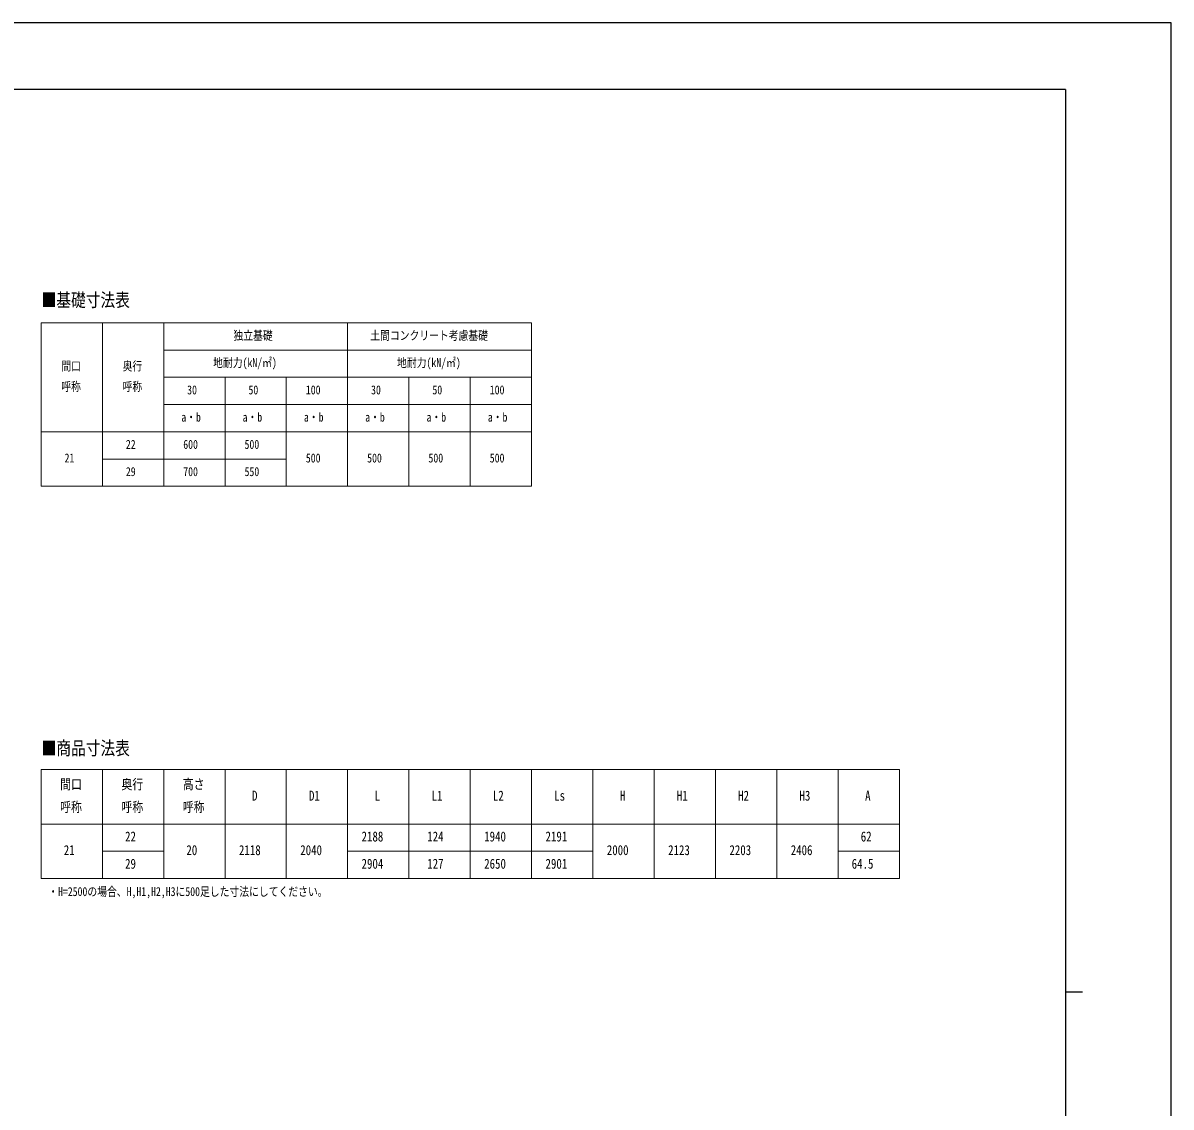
# Model space of a CAD drawing. Units: millimetres, scale not verified. Extents: x -10512 to 10512, y -7425 to 7425.
# Drawn here: x 2086 to 10512, y -534 to 7425 of the extents above; entities that cross this region are included whole.
import ezdxf
from ezdxf.enums import TextEntityAlignment as Align

# ---------------------------------------------------------------- set-up
doc = ezdxf.new("R2010")
doc.units = ezdxf.units.MM
doc.header["$LTSCALE"] = 30
doc.layers.add('0-1_TABLE1', color=7, linetype='Continuous', lineweight=18)
doc.layers.add('0-2_USER1', color=3, linetype='Continuous')
doc.layers.add('0-7_YKK_ZWAK', color=7, linetype='Continuous')
doc.styles.add('ＭＳ ゴシック', font='')
doc.styles.get('ＭＳ ゴシック').set_extended_font_data('MS Gothic')

msp = doc.modelspace()

# ---------------------------------------------------------------- linework, layer by layer
at = {"layer": '0-1_TABLE1'}
for p, q in [((2218.62, 5223.43), (5818.62, 5223.43)), ((2218.62, 5223.43), (2218.62, 4023.43)), ((2668.62, 5223.43), (2668.62, 4023.43)), ((3118.62, 5223.43), (3118.62, 4023.43)), ((4468.62, 5223.43), (4468.62, 4023.43)), ((3118.62, 5023.43), (5818.62, 5023.43)), ((3118.62, 4823.43), (5818.62, 4823.43)), ((4018.62, 4823.43), (4018.62, 4023.43)), ((4918.62, 4823.43), (4918.62, 4023.43)), ((5368.62, 4823.43), (5368.62, 4023.43)), ((3118.62, 4623.43), (5818.62, 4623.43)), ((2218.62, 4423.43), (5818.62, 4423.43)), ((2668.62, 4223.43), (4018.62, 4223.43)), ((2218.62, 1943.74), (8518.62, 1943.74)), ((2218.62, 1943.74), (2218.62, 1143.74)), ((2668.62, 1943.74), (2668.62, 1143.74)), ((3118.62, 1943.74), (3118.62, 1143.74)), ((3568.62, 1943.74), (3568.62, 1143.74)), ((4018.62, 1943.74), (4018.62, 1143.74)), ((4468.62, 1943.74), (4468.62, 1143.74)), ((4918.62, 1943.74), (4918.62, 1143.74)), ((5368.62, 1943.74), (5368.62, 1143.74)), ((5818.62, 1943.74), (5818.62, 1143.74)), ((6268.62, 1943.74), (6268.62, 1143.74)), ((6718.62, 1943.74), (6718.62, 1143.74)), ((7168.62, 1943.74), (7168.62, 1143.74)), ((7618.62, 1943.74), (7618.62, 1143.74)), ((8068.62, 1943.74), (8068.62, 1143.74)), ((8518.62, 1943.74), (8518.62, 1143.74)), ((2218.62, 1543.74), (8518.62, 1543.74)), ((2668.62, 1343.74), (3118.62, 1343.74)), ((4468.62, 1343.74), (6268.62, 1343.74)), ((8068.62, 1343.74), (8518.62, 1343.74)), ((2218.62, 1143.74), (8518.62, 1143.74))]:
    msp.add_line(p, q, dxfattribs=at)
for points in [[(5818.62, 5223.43), (5818.62, 4823.43), (5818.62, 4023.43)], [(3568.62, 4823.43), (3568.62, 4223.43), (3568.62, 4023.43)], [(2218.62, 4023.43), (2668.62, 4023.43), (4468.62, 4023.43), (5818.62, 4023.43)]]:
    msp.add_lwpolyline(points, dxfattribs=at)
at = {"layer": '0-7_YKK_ZWAK'}
for p, q in [((9737.55, 6937.5), (-9762.45, 6937.5)), ((9737.55, 6937.5), (9737.55, -6312.5)), ((9737.55, 312.5), (9862.55, 312.5))]:
    msp.add_line(p, q, dxfattribs=at)
msp.add_lwpolyline([(-10512.5, -7425), (10512.5, -7425), (10512.5, 7425), (-10512.5, 7425)], close=True, dxfattribs=at)

# ---------------------------------------------------------------- texts
at = {"layer": '0-1_TABLE1', "style": 'ＭＳ ゴシック', "width": 0.8}
for s, height, p in [('独立基礎', 65.98, (3630.42, 5078.43)), ('土間コンクリート考慮基礎', 65.98, (4634.82, 5078.43)), ('地耐力(kN/㎡)', 65.98, (3481.62, 4878.43)), ('地耐力(kN/㎡)', 65.98, (4831.62, 4878.43)), ('間口', 65.98, (2366.82, 4853.43)), ('奥行', 65.98, (2816.82, 4853.43)), ('呼称', 65.98, (2366.82, 4703.43)), ('呼称', 65.98, (2816.82, 4703.43)), ('30', 65.98, (3290.82, 4678.43)), ('50', 65.98, (3740.82, 4678.43)), ('100', 65.98, (4162.02, 4678.43)), ('30', 65.98, (4640.82, 4678.43)), ('50', 65.98, (5090.82, 4678.43)), ('100', 65.98, (5512.02, 4678.43)), ('a・b', 65.98, (3247.62, 4478.43)), ('a・b', 65.98, (3697.62, 4478.43)), ('a・b', 65.98, (4147.62, 4478.43)), ('a・b', 65.98, (4597.62, 4478.43)), ('a・b', 65.98, (5047.62, 4478.43)), ('a・b', 65.98, (5497.62, 4478.43)), ('22', 65.98, (2840.82, 4278.43)), ('600', 65.98, (3262.02, 4278.43)), ('500', 65.98, (3712.02, 4278.43)), ('21', 65.98, (2390.82, 4178.43)), ('500', 65.98, (4162.02, 4178.43)), ('500', 65.98, (4612.02, 4178.43)), ('500', 65.98, (5062.02, 4178.43)), ('500', 65.98, (5512.02, 4178.43)), ('29', 65.98, (2840.82, 4078.43)), ('700', 65.98, (3262.02, 4078.43)), ('550', 65.98, (3712.02, 4078.43)), ('間口', 73.31, (2358.29, 1777.07)), ('奥行', 73.31, (2808.29, 1777.07)), ('高さ', 73.31, (3258.29, 1777.07)), ('D', 73.31, (3766.96, 1693.74)), ('D1', 73.31, (4184.96, 1693.74)), ('L', 73.31, (4666.96, 1693.74)), ('L1', 73.31, (5084.96, 1693.74)), ('L2', 73.31, (5534.96, 1693.74)), ('Ls', 73.31, (5984.96, 1693.74)), ('H', 73.31, (6466.96, 1693.74)), ('H1', 73.31, (6884.96, 1693.74)), ('H2', 73.31, (7334.96, 1693.74)), ('H3', 73.31, (7784.96, 1693.74)), ('A', 73.31, (8266.96, 1693.74)), ('呼称', 73.31, (2358.29, 1610.41)), ('呼称', 73.31, (2808.29, 1610.41)), ('呼称', 73.31, (3258.29, 1610.41)), ('22', 73.31, (2834.96, 1393.74)), ('2188', 73.31, (4570.96, 1393.74)), ('124', 73.31, (5052.96, 1393.74)), ('1940', 73.31, (5470.96, 1393.74)), ('2191', 73.31, (5920.96, 1393.74)), ('62', 73.31, (8234.96, 1393.74)), ('21', 73.31, (2384.96, 1293.74)), ('20', 73.31, (3284.96, 1293.74)), ('2118', 73.31, (3670.96, 1293.74)), ('2040', 73.31, (4120.96, 1293.74)), ('2000', 73.31, (6370.96, 1293.74)), ('2123', 73.31, (6820.96, 1293.74)), ('2203', 73.31, (7270.96, 1293.74)), ('2406', 73.31, (7720.96, 1293.74)), ('29', 73.31, (2834.96, 1193.74)), ('2904', 73.31, (4570.96, 1193.74)), ('127', 73.31, (5052.96, 1193.74)), ('2650', 73.31, (5470.96, 1193.74)), ('2901', 73.31, (5920.96, 1193.74)), ('64.5', 73.31, (8168.29, 1193.74))]:
    msp.add_text(s, height=height, dxfattribs=at).set_placement(p, align=Align.BOTTOM_LEFT)
at = {"layer": '0-2_USER1', "style": 'ＭＳ ゴシック', "width": 0.8}
for s, height, p in [('■基礎寸法表', 98.97, (2222.41, 5312.25)), ('■商品寸法表', 98.97, (2222.41, 2021.62)), ('・H=2500の場合、H,H1,H2,H3に500足した寸法にしてください。', 65.98, (2270.84, 995.39))]:
    msp.add_text(s, height=height, dxfattribs=at).set_placement(p, align=Align.BOTTOM_LEFT)

doc.saveas('drawing.dxf')
